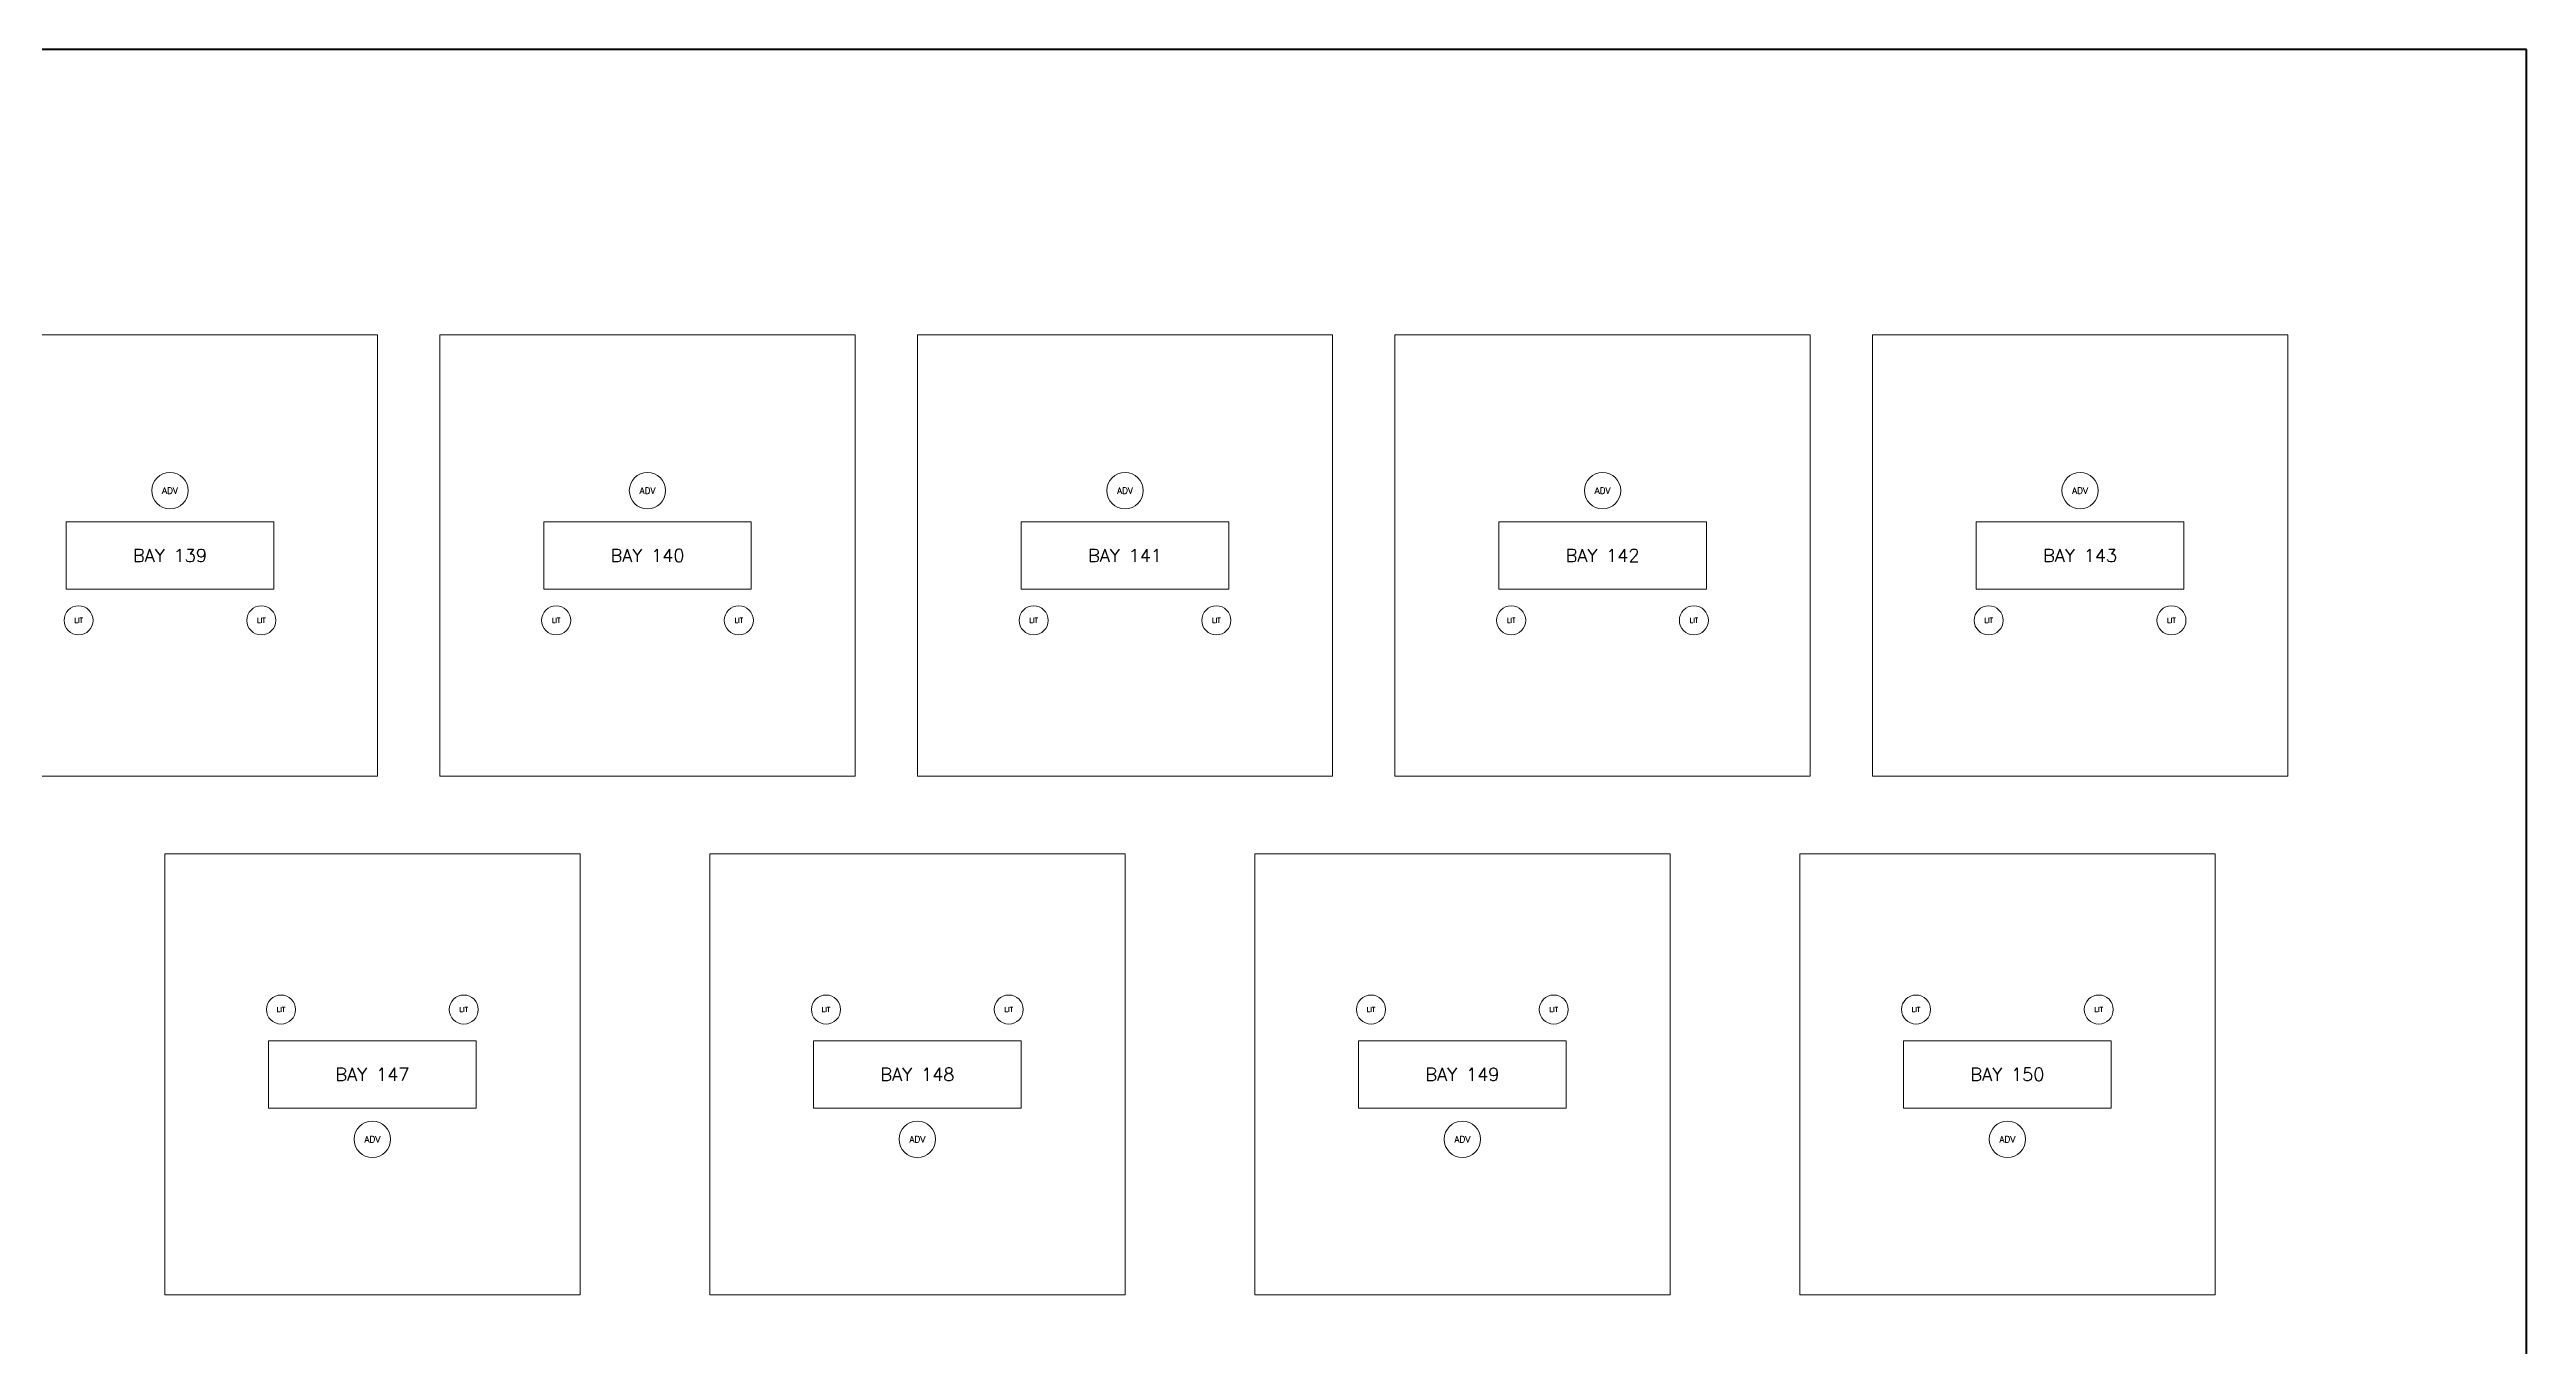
# Model space of a CAD drawing. Header units: inches. Extents: x 0 to 1800, y 0 to 1191.
# Drawn here: x 807 to 1380, y 576 to 876 of the extents above; entities that cross this region are included whole.
import ezdxf
from ezdxf.enums import TextEntityAlignment as Align

# ---------------------------------------------------------------- set-up
doc = ezdxf.new("R2010")
doc.units = ezdxf.units.IN
doc.header["$MEASUREMENT"] = 0
for name, color, linetype in [('A-BAY', 3, 'Continuous'), ('A-FURN', 1, 'Continuous'), ('A-JALI', 6, 'Continuous'), ('A-WALL', 7, 'Continuous')]:
    doc.layers.add(name, color=color, linetype=linetype)
doc.styles.add('SIMPLEX', font='simplex.shx')

msp = doc.modelspace()

# ---------------------------------------------------------------- linework, layer by layer
at = {"layer": 'A-BAY', "lineweight": 15}
for p, q in [((883.2, 708), (883.2, 810)), ((993.6, 708), (993.6, 810)), ((1104, 708), (1104, 810)), ((1214.4, 708), (1214.4, 810)), ((1324.8, 708), (1324.8, 810)), ((787.2, 708), (883.2, 708)), ((897.6, 708), (993.6, 708)), ((1008, 708), (1104, 708)), ((1118.4, 708), (1214.4, 708)), ((1228.8, 708), (1324.8, 708)), ((930, 588), (930, 690)), ((1056, 588), (1056, 690)), ((1182, 588), (1182, 690)), ((1308, 588), (1308, 690)), ((834, 588), (930, 588)), ((960, 588), (1056, 588)), ((1086, 588), (1182, 588)), ((1212, 588), (1308, 588))]:
    msp.add_line(p, q, dxfattribs=at)
at = {"layer": 'A-FURN', "lineweight": 20}
for p, q in [((859.2, 766.8), (811.2, 766.8)), ((811.2, 766.8), (811.2, 751.2)), ((859.2, 751.2), (859.2, 766.8)), ((969.6, 766.8), (921.6, 766.8)), ((921.6, 766.8), (921.6, 751.2)), ((969.6, 751.2), (969.6, 766.8)), ((1080, 766.8), (1032, 766.8)), ((1032, 766.8), (1032, 751.2)), ((1080, 751.2), (1080, 766.8)), ((1190.4, 766.8), (1142.4, 766.8)), ((1142.4, 766.8), (1142.4, 751.2)), ((1190.4, 751.2), (1190.4, 766.8)), ((1300.8, 766.8), (1252.8, 766.8)), ((1252.8, 766.8), (1252.8, 751.2)), ((1300.8, 751.2), (1300.8, 766.8)), ((811.2, 751.2), (859.2, 751.2)), ((921.6, 751.2), (969.6, 751.2)), ((1032, 751.2), (1080, 751.2)), ((1142.4, 751.2), (1190.4, 751.2)), ((1252.8, 751.2), (1300.8, 751.2)), ((906, 646.8), (858, 646.8)), ((858, 646.8), (858, 631.2)), ((906, 631.2), (906, 646.8)), ((1032, 646.8), (984, 646.8)), ((984, 646.8), (984, 631.2)), ((1032, 631.2), (1032, 646.8)), ((1158, 646.8), (1110, 646.8)), ((1110, 646.8), (1110, 631.2)), ((1158, 631.2), (1158, 646.8)), ((1284, 646.8), (1236, 646.8)), ((1236, 646.8), (1236, 631.2)), ((1284, 631.2), (1284, 646.8)), ((858, 631.2), (906, 631.2)), ((984, 631.2), (1032, 631.2)), ((1110, 631.2), (1158, 631.2)), ((1236, 631.2), (1284, 631.2))]:
    msp.add_line(p, q, dxfattribs=at)
at = {"layer": 'A-FURN', "lineweight": 18}
for centre in [(835.2, 774), (945.6, 774), (1056, 774), (1166.4, 774), (1276.8, 774), (882, 624), (1008, 624), (1134, 624), (1260, 624)]:
    msp.add_circle(centre, 4.2, dxfattribs=at)
at = {"layer": 'A-FURN', "lineweight": 15}
for centre in [(814.08, 744), (856.32, 744), (924.48, 744), (966.72, 744), (1034.88, 744), (1077.12, 744), (1145.28, 744), (1187.52, 744), (1255.68, 744), (1297.92, 744), (860.88, 654), (903.12, 654), (986.88, 654), (1029.12, 654), (1112.88, 654), (1155.12, 654), (1238.88, 654), (1281.12, 654)]:
    msp.add_circle(centre, 3.36, dxfattribs=at)
at = {"layer": 'A-JALI', "lineweight": 20}
for p, q in [((787.2, 810), (883.2, 810)), ((897.6, 810), (993.6, 810)), ((897.6, 708), (897.6, 810)), ((1008, 810), (1104, 810)), ((1008, 708), (1008, 810)), ((1118.4, 810), (1214.4, 810)), ((1118.4, 708), (1118.4, 810)), ((1228.8, 810), (1324.8, 810)), ((1228.8, 708), (1228.8, 810)), ((834, 690), (930, 690)), ((834, 588), (834, 690)), ((960, 690), (1056, 690)), ((960, 588), (960, 690)), ((1086, 690), (1182, 690)), ((1086, 588), (1086, 690)), ((1212, 690), (1308, 690)), ((1212, 588), (1212, 690))]:
    msp.add_line(p, q, dxfattribs=at)
at = {"layer": 'A-WALL', "lineweight": 50}
for p, q in [((1380, 876), (420, 876)), ((1380, 216), (1380, 876))]:
    msp.add_line(p, q, dxfattribs=at)

# ---------------------------------------------------------------- texts
at = {"layer": 'A-BAY', "style": 'SIMPLEX'}
for s, p in [('BAY 139', (835.2, 759)), ('BAY 140', (945.6, 759)), ('BAY 141', (1056, 759)), ('BAY 142', (1166.4, 759)), ('BAY 143', (1276.8, 759)), ('BAY 147', (882, 639)), ('BAY 148', (1008, 639)), ('BAY 149', (1134, 639)), ('BAY 150', (1260, 639))]:
    msp.add_text(s, height=3, dxfattribs=at).set_placement(p, align=Align.MIDDLE_CENTER)
at = {"layer": 'A-FURN', "style": 'SIMPLEX'}
for s, height, p in [('ADV', 1.5, (835.2, 774)), ('ADV', 1.5, (945.6, 774)), ('ADV', 1.5, (1056, 774)), ('ADV', 1.5, (1166.4, 774)), ('ADV', 1.5, (1276.8, 774)), ('LIT', 1.125, (814.08, 744)), ('LIT', 1.125, (856.32, 744)), ('LIT', 1.125, (924.48, 744)), ('LIT', 1.125, (966.72, 744)), ('LIT', 1.125, (1034.88, 744)), ('LIT', 1.125, (1077.12, 744)), ('LIT', 1.125, (1145.28, 744)), ('LIT', 1.125, (1187.52, 744)), ('LIT', 1.125, (1255.68, 744)), ('LIT', 1.125, (1297.92, 744)), ('LIT', 1.125, (860.88, 654)), ('LIT', 1.125, (903.12, 654)), ('LIT', 1.125, (986.88, 654)), ('LIT', 1.125, (1029.12, 654)), ('LIT', 1.125, (1112.88, 654)), ('LIT', 1.125, (1155.12, 654)), ('LIT', 1.125, (1238.88, 654)), ('LIT', 1.125, (1281.12, 654)), ('ADV', 1.5, (882, 624)), ('ADV', 1.5, (1008, 624)), ('ADV', 1.5, (1134, 624)), ('ADV', 1.5, (1260, 624))]:
    msp.add_text(s, height=height, dxfattribs=at).set_placement(p, align=Align.MIDDLE_CENTER)

doc.saveas('drawing.dxf')
